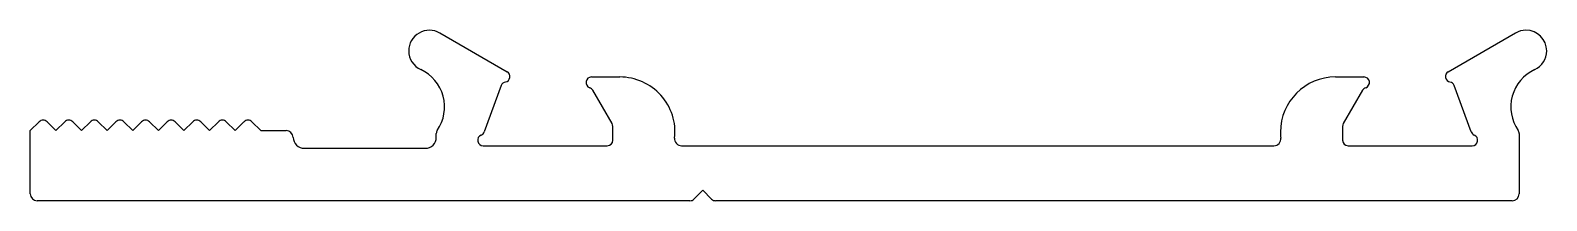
# Model space of a CAD drawing. Header units: inches. Extents: x -29.5 to 25.5, y -0.1 to 6.1.
import ezdxf

# ---------------------------------------------------------------- set-up
doc = ezdxf.new("R2010")
doc.units = ezdxf.units.IN
doc.header["$MEASUREMENT"] = 0
doc.layers.add('BEAD', color=152, linetype='Continuous')

msp = doc.modelspace()

# ---------------------------------------------------------------- linework, layer by layer
at = {"layer": 'BEAD', "color": 7}
for p, q in [((-14.637, 6.013), (-12.192, 4.601)), ((21.928, 4.601), (24.373, 6.013)), ((-9.136, 4.413), (-8.108, 4.413)), ((17.844, 4.413), (18.872, 4.413)), ((-12.411, 4.101), (-13.024, 2.416)), ((-8.389, 2.72), (-9.089, 3.933)), ((18.825, 3.933), (18.125, 2.72)), ((22.76, 2.416), (22.147, 4.101)), ((-29.482, 2.463), (-29.162, 2.784)), ((-28.874, 2.784), (-28.554, 2.463)), ((-28.554, 2.463), (-28.233, 2.784)), ((-27.946, 2.784), (-27.625, 2.463)), ((-27.625, 2.463), (-27.305, 2.784)), ((-27.018, 2.784), (-26.697, 2.463)), ((-26.697, 2.463), (-26.377, 2.784)), ((-26.089, 2.784), (-25.769, 2.463)), ((-25.769, 2.463), (-25.448, 2.784)), ((-25.161, 2.784), (-24.84, 2.463)), ((-24.84, 2.463), (-24.52, 2.784)), ((-24.233, 2.784), (-23.912, 2.463)), ((-23.912, 2.463), (-23.592, 2.784)), ((-23.304, 2.784), (-22.984, 2.463)), ((-22.984, 2.463), (-22.663, 2.784)), ((-22.376, 2.784), (-22.055, 2.463)), ((-22.055, 2.463), (-21.735, 2.784)), ((-21.448, 2.784), (-21.127, 2.463)), ((-29.482, 0.163), (-29.482, 2.463)), ((-21.127, 2.463), (-20.208, 2.463)), ((-14.762, 2.223), (-14.762, 2.358)), ((-8.362, 2.113), (-8.362, 2.619)), ((18.098, 2.619), (18.098, 2.113)), ((24.498, 2.358), (24.498, 0.163)), ((-19.548, 1.823), (-15.162, 1.823)), ((-13.062, 1.913), (-8.562, 1.913)), ((-5.872, 1.913), (4.487, 1.913)), ((4.487, 1.913), (15.608, 1.913)), ((18.298, 1.913), (22.798, 1.913)), ((-5.102, 0.293), (-5.423, -0.027)), ((-4.782, -0.027), (-5.102, 0.293)), ((-5.566, -0.087), (-29.232, -0.087)), ((24.248, -0.087), (-4.638, -0.087))]:
    msp.add_line(p, q, dxfattribs=at)
for centre, radius, start, end in [((-15.012, 5.363), 0.75, 60, 180), ((24.748, 5.363), 0.75, 90, 120), ((24.748, 5.363), 0.75, 0, 90), ((-15.012, 5.363), 0.75, 180, 245.025), ((24.748, 5.363), 0.75, 294.975, 360), ((-15.962, 3.323), 1.5, 325.4732, 65.025), ((-12.292, 4.428), 0.2, 280.2629, 60), ((-9.136, 4.213), 0.2, 90, 251.2375), ((-8.108, 2.413), 2, 353.6206, 90), ((17.844, 2.413), 2, 90, 180), ((18.872, 4.213), 0.2, 288.7625, 90), ((22.028, 4.428), 0.2, 120, 259.7371), ((25.698, 3.323), 1.5, 114.975, 214.5268), ((-12.22, 4.031), 0.203, 100.2629, 160), ((-9.265, 3.831), 0.203, 30, 71.2375), ((19.001, 3.831), 0.203, 108.7625, 150), ((21.956, 4.031), 0.203, 20, 79.7371), ((-29.018, 2.64), 0.203, 90, 135), ((-29.018, 2.64), 0.203, 45, 90), ((-28.09, 2.64), 0.203, 90, 135), ((-28.09, 2.64), 0.203, 45, 90), ((-27.161, 2.64), 0.203, 90, 135), ((-27.161, 2.64), 0.203, 45, 90), ((-26.233, 2.64), 0.203, 90, 135), ((-26.233, 2.64), 0.203, 45, 90), ((-25.305, 2.64), 0.203, 90, 135), ((-25.305, 2.64), 0.203, 45, 90), ((-24.376, 2.64), 0.203, 90, 135), ((-24.376, 2.64), 0.203, 45, 90), ((-23.448, 2.64), 0.203, 90, 135), ((-23.448, 2.64), 0.203, 45, 90), ((-22.52, 2.64), 0.203, 90, 135), ((-22.52, 2.64), 0.203, 45, 90), ((-21.591, 2.64), 0.203, 90, 135), ((-21.591, 2.64), 0.203, 45, 90), ((-20.208, 2.209), 0.254, 1.7702, 90), ((-19.548, 2.229), 0.406, 181.7702, 270), ((-15.162, 2.223), 0.4, 270, 0), ((-14.559, 2.358), 0.203, 145.4732, 180), ((-13.062, 2.113), 0.2, 112.3472, 270), ((-13.215, 2.486), 0.203, 292.3472, 340), ((-8.565, 2.619), 0.203, 0, 30), ((17.844, 2.413), 2, 180, 186.3794), ((18.301, 2.619), 0.203, 150, 180), ((22.951, 2.486), 0.203, 200, 247.6528), ((22.798, 2.113), 0.2, 270, 67.6528), ((24.295, 2.358), 0.203, 360, 34.5268), ((-8.562, 2.113), 0.2, 270, 360), ((-5.872, 2.163), 0.25, 173.6206, 270), ((15.608, 2.163), 0.25, 270, 6.3794), ((18.298, 2.113), 0.2, 180, 270), ((-29.232, 0.163), 0.25, 180, 270), ((24.248, 0.163), 0.25, 270, 0), ((-5.566, 0.116), 0.203, 270, 315), ((-4.638, 0.116), 0.203, 225, 270)]:
    msp.add_arc(centre, radius, start, end, dxfattribs=at)

doc.saveas('drawing.dxf')
